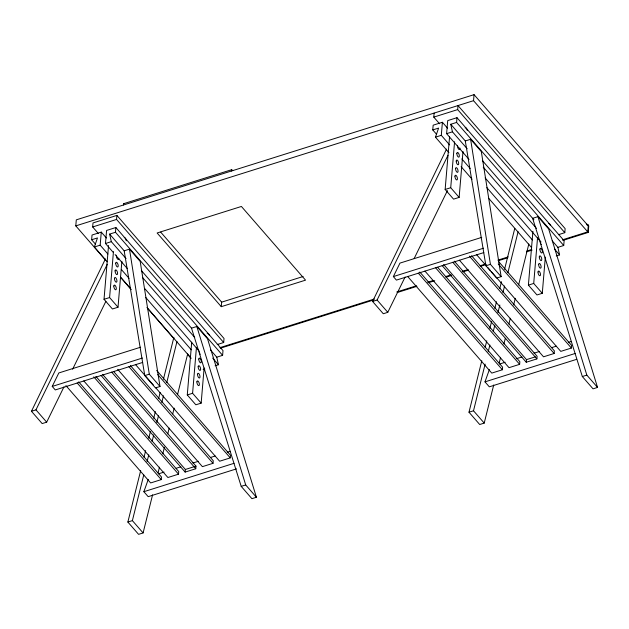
<?xml version="1.0" encoding="UTF-8"?>
<svg xmlns="http://www.w3.org/2000/svg" width="629" height="629" viewBox="0 0 629 629"><rect width="100%" height="100%" fill="white"/><g stroke="black" fill="none" stroke-linecap="round" stroke-linejoin="round"><path stroke-width="0.94" d="M105.468 259.974L75.787 225.882L76.298 219.851L474.054 94.649L588.241 225.835L587.738 231.865L562.468 239.814M98.439 233.595L92.667 226.959L93.006 222.925L116.892 215.409L224.026 338.481L223.68 342.514L217.249 344.543M95.49 244.186L91.637 239.767L92.038 235.018L101.277 232.109L106.411 238.006M107.881 254.014L100.176 245.168L101.277 232.109M113.189 252.339L105.491 243.502L106.584 230.442L115.878 227.517L223.004 350.589L222.611 355.338L216.769 357.178L210.448 349.913M121.877 261.279L118.016 307.227L112.442 308.981L104.021 299.31L108.542 245.538M118.016 307.227L109.595 297.556L113.456 251.608M222.611 355.338L115.477 232.266L115.878 227.517M223.68 342.514L116.554 219.442L116.892 215.409M123.488 204.991L123.638 203.544L124.196 203.592M65.911 385.601L150.645 482.946L161.26 479.605L161.48 476.994L78.672 381.858M83.799 380.907L167.896 477.513L178.51 474.172L178.73 471.561L95.922 376.425M204.118 367.934L201.162 403.134L195.847 404.801L187.277 394.957L191.711 342.16M113.818 371.731L195.989 466.128L195.768 468.739L185.146 472.088L185.366 469.47L102.558 374.341M201.162 403.134L192.592 393.282L196.445 347.334M231.354 171.041L231.59 169.492L232.754 170.648M221.274 306.677L157.132 232.989L241.402 206.461L305.545 280.149L221.274 306.677L221.652 302.156L160.717 232.148M117.662 369.309L202.404 466.655L213.019 463.314L213.239 460.703L130.423 365.567M155.457 387.472L219.655 461.222L230.269 457.881L230.489 455.27L156.668 370.457M439.561 123.756L433.79 117.12L434.128 113.086M436.612 134.347L432.76 129.928L433.161 125.179L442.399 122.27L447.534 128.167M449.641 144.914L441.306 135.329L442.399 122.27M469.061 159.452L446.614 133.662L447.706 120.603L457 117.678L564.127 240.75L563.733 245.499L557.892 247.339L552.199 240.805M462.999 151.44L459.139 197.388L453.564 199.141L445.143 189.471L449.578 136.674M459.139 197.388L450.718 187.717L454.578 141.769M563.733 245.499L456.599 122.427L457 117.678M564.803 232.675L457.676 109.603L458.014 105.57L565.149 228.642L564.803 232.675L558.379 234.703M562.955 240.372L588.225 232.423L473.543 100.679L474.054 94.649M407.671 276.493L491.768 373.107L502.382 369.766L502.602 367.155L419.795 272.019M424.929 271.068L509.018 367.674L519.64 364.333L519.853 361.722L437.69 267.325M545.319 257.119L542.284 293.295L536.977 294.962L528.399 285.118L532.92 231.346M454.295 261.161L537.111 356.289L536.891 358.9L526.269 362.241L526.489 359.631L443.681 264.502M542.284 293.295L533.714 283.443L537.567 237.495M459.429 260.202L543.527 356.816L554.141 353.474L554.361 350.864L471.546 255.728M491.446 271.736L560.777 351.383L571.391 348.041L571.612 345.431L498.427 261.357M588.225 232.423L588.728 226.393A2.925 1.903 -41 0 0 587.887 224.907M152.588 494.826L143.09 532.928L138.584 534.351L127.868 522.046L140.676 470.618M143.994 457.291L145.653 450.623M148.743 438.24L150.402 431.573M153.72 418.246L155.379 411.578M158.705 398.243L160.128 392.527M163.446 379.201L173.879 337.293M143.09 532.928L132.381 520.623L143.766 474.895M147.092 461.56L148.751 454.893M152.076 441.55L153.735 434.883M156.818 422.499L158.477 415.832M161.802 402.489L163.461 395.822M166.787 382.487L176.985 341.523M158.044 472.914L159.467 467.198M162.785 453.863L164.444 447.188M167.77 433.853L169.193 428.137M172.755 413.843L174.178 408.127M177.496 394.792L187.701 353.828M493.71 384.987L484.22 423.089L479.707 424.512L468.99 412.207L481.798 360.779M485.116 347.444L486.783 340.784M489.865 328.401L491.524 321.733M494.842 308.399L496.501 301.739M499.827 288.404L501.486 281.737M504.568 269.361L514.766 228.406M484.22 423.089L473.503 410.784L485.132 364.105M488.214 351.721L489.873 345.046M493.199 331.711L494.858 325.044M497.94 312.66L499.843 305.034M502.925 292.65L504.584 285.983M507.91 272.648L518.107 231.684M499.167 363.075L500.59 357.358M503.908 344.016L505.331 338.3M508.892 324.014L510.316 318.298M513.634 304.963L515.3 298.288M518.618 284.953L528.824 243.989M107.174 261.75L94.342 247.008L97.479 237.927L91.637 239.767M448.933 152.643L435.465 137.169L438.602 128.088L432.76 129.928M236.512 468.864L148.192 496.666L143.868 491.697L148.263 479.408M576.699 359.316L489.315 386.827L484.99 381.858L489.386 369.569M63.961 386.89L46.672 422.161L42.167 423.584L31.45 411.28L105.428 258.944M405.084 277.043L387.794 312.322L383.289 313.745L372.572 301.44L446.551 149.104M31.45 411.28L35.963 409.856L107.268 264.337M142.681 362.43L55.289 389.941L52.231 386.426L58.827 372.95L140.621 347.208M72.602 369.247L105.876 301.338M372.572 301.44L377.086 300.017L447.958 155.379M483.803 252.591L396.412 280.102L393.353 276.587L399.95 263.111L481.743 237.369M414.157 258.527L447.431 190.618M123.591 203.71L231.456 169.759M75.787 225.882L473.543 100.679M433.79 117.12L457.676 109.603M92.667 226.959L116.554 219.442M467.205 148.774L452.448 131.823L450.757 124.267L456.599 122.427M126.083 258.613L111.325 241.662L109.635 234.106L115.477 232.266M435.465 137.169L441.306 135.329M446.614 133.662L452.448 131.823M94.342 247.008L100.176 245.168M105.491 243.502L111.325 241.662M465.295 140.967L470.61 139.292L481.319 151.605L501.132 276.65L496.619 278.073L485.91 265.768L465.295 140.967L450.757 124.267M124.172 250.806L129.488 249.131L140.196 261.444L160.01 386.489L155.497 387.912L144.78 375.607L124.172 250.806L109.635 234.106M445.143 189.471L450.718 187.717M104.021 299.31L109.595 297.556M221.652 302.156L303.115 276.508M537.944 216.659L532.637 218.326L582.328 376.527L593.037 388.84L597.55 387.417L548.661 228.964L537.944 216.659L586.833 375.112L597.55 387.417M191.515 328.165L196.822 326.498L207.539 338.803L256.428 497.256L251.914 498.679L241.206 486.374L191.515 328.165L141.321 270.509M393.353 276.587L483.528 248.203M52.231 386.426L142.406 358.043M219.93 347.64L374.349 299.027M396.813 291.958L416.469 285.77M427.696 282.24L433.31 280.471M445.481 276.642L451.095 274.873M462.323 271.335L467.937 269.574M480.108 265.737L485.722 263.976M497.893 260.147L508.185 256.899M526.905 251.01L531.584 249.54M220.417 348.199L373.901 299.884M397.3 292.516L416.948 286.329M428.184 282.798L434.733 280.731M445.969 277.2L451.583 275.431M462.81 271.893L468.424 270.132M480.595 266.295L486.209 264.534M498.372 260.705L507.737 257.756M526.449 251.867L532.071 250.098M485.91 265.768L490.416 264.345L501.132 276.65M144.78 375.607L149.293 374.184L160.01 386.489M556.248 255.948L559.582 254.894L557.892 247.339M203.143 369.553L204.81 369.034M215.126 365.787L218.46 364.734L216.769 357.178M528.399 285.118L533.714 283.443M187.277 394.957L192.592 393.282M499.623 364.01L505.197 362.257M516.354 358.742L521.928 356.989M534.013 353.183L539.588 351.43M551.672 347.625L556.319 346.162M568.404 342.365L571.187 341.484M158.5 473.849L164.075 472.096M176.159 468.291L180.806 466.828M192.891 463.023L198.465 461.269M210.55 457.464L215.197 456.001M227.281 452.204L230.065 451.323M526.489 359.631L535.342 356.847M185.366 469.47L195.989 466.128M484.99 381.858L575.165 353.474M143.868 491.697L234.043 463.314M468.99 412.207L473.503 410.784M582.328 376.527L586.833 375.112M127.868 522.046L132.381 520.623M241.206 486.374L245.711 484.951L256.428 497.256M482.443 160.662L533.895 219.773M483.245 167.196L536.49 228.366M554.448 248.998L559.582 254.894M485.101 177.881L540.909 241.992M461.828 158.917L470.17 168.493M486.846 187.654L532.393 239.979M461.12 166.646L472.033 179.179M488.709 198.339L531.686 247.716M498.215 263.968L571.391 348.041M476.68 254.776L486.311 265.839M487.593 267.309L490.164 270.258M469.407 256.129L554.141 353.474M452.794 262.293L536.891 358.9M442.179 265.635L526.269 362.241M435.543 267.726L519.64 364.333M418.293 273.151L502.382 369.766M377.086 300.017L387.794 312.322M142.759 277.774L194.723 337.466M212.688 358.105L218.46 364.734M115.107 254.556L127.302 268.559M144.623 288.452L199.149 351.1M121.35 269.487L129.047 278.332M145.724 297.493L191.271 349.818M120.642 277.224L130.266 288.279M146.942 307.439L191.208 358.294M120.949 277.759L131.272 289.615M148.043 308.886L173.848 338.536M187.395 354.096L190.469 357.618M157.73 374.546L230.269 457.881M135.557 364.616L153.531 385.262M128.921 366.699L213.019 463.314M111.671 372.132L195.768 468.739M101.057 375.474L185.146 472.088M93.776 376.826L178.51 474.172M77.17 382.99L161.26 479.605M35.963 409.856L46.672 422.161M196.822 326.498L245.711 484.951M470.61 139.292L490.416 264.345M129.488 249.131L149.293 374.184M586.715 224.836A2.925 1.903 -41 0 1 587.628 224.828M586.55 224.238A2.925 1.903 -41 0 1 588.241 225.835M207.185 333.802A2.453 1.038 72.5 0 1 209.3 335.304M200.211 354.331A2.453 1.038 72.5 0 1 199.936 353.805M199.708 353.207A2.453 1.038 72.5 0 1 199.456 351.988M118.842 258.448A2.453 1.038 72.5 0 1 117.293 258.739A2.453 1.038 72.5 0 1 116.475 255.193M124.243 237.581A2.453 1.038 72.5 0 1 125.973 239.57M126.138 240.192A2.453 1.038 72.5 0 1 126.217 240.789M548.464 223.649A2.453 1.038 72.5 0 1 550.422 225.465M541.333 244.492A2.453 1.038 72.5 0 1 541.058 243.958M540.665 242.755A2.453 1.038 72.5 0 1 540.665 241.166M459.964 148.067A2.453 1.038 72.5 0 1 458.58 149.104A2.453 1.038 72.5 0 1 457.598 145.354M465.138 127.915A2.453 1.038 72.5 0 1 466.867 129.142M467.095 129.731A2.453 1.038 72.5 0 1 467.261 130.352M196.908 381.842A2.453 1.038 72.5 0 0 198.607 385.601A2.453 1.038 72.5 0 0 198.882 382.306A2.453 1.038 72.5 0 0 196.908 381.842M197.545 374.247A2.453 1.038 72.5 0 0 199.244 377.998A2.453 1.038 72.5 0 0 199.519 374.711A2.453 1.038 72.5 0 0 197.545 374.247M115.115 270.832A2.453 1.038 72.5 0 0 116.813 274.582A2.453 1.038 72.5 0 0 117.088 271.296A2.453 1.038 72.5 0 0 115.115 270.832M115.752 263.237A2.453 1.038 72.5 0 0 117.45 266.987A2.453 1.038 72.5 0 0 117.725 263.7A2.453 1.038 72.5 0 0 115.752 263.237M198.182 366.652A2.453 1.038 72.5 0 0 199.88 370.402A2.453 1.038 72.5 0 0 200.156 367.116A2.453 1.038 72.5 0 0 198.182 366.652M114.478 278.427A2.453 1.038 72.5 0 0 116.176 282.185A2.453 1.038 72.5 0 0 116.451 278.891A2.453 1.038 72.5 0 0 114.478 278.427M113.841 286.03A2.453 1.038 72.5 0 0 115.539 289.78A2.453 1.038 72.5 0 0 115.815 286.494A2.453 1.038 72.5 0 0 113.841 286.03M198.819 359.049A2.453 1.038 72.5 0 0 200.517 362.807A2.453 1.038 72.5 0 0 200.793 359.513A2.453 1.038 72.5 0 0 198.819 359.049M538.031 272.003A2.453 1.038 72.5 0 0 539.729 275.761A2.453 1.038 72.5 0 0 540.004 272.467A2.453 1.038 72.5 0 0 538.031 272.003M538.668 264.408A2.453 1.038 72.5 0 0 540.366 268.158A2.453 1.038 72.5 0 0 540.641 264.872A2.453 1.038 72.5 0 0 538.668 264.408M456.237 160.993A2.453 1.038 72.5 0 0 457.936 164.743A2.453 1.038 72.5 0 0 458.211 161.456A2.453 1.038 72.5 0 0 456.237 160.993M456.874 153.397A2.453 1.038 72.5 0 0 458.572 157.148A2.453 1.038 72.5 0 0 458.848 153.861A2.453 1.038 72.5 0 0 456.874 153.397M539.305 256.813A2.453 1.038 72.5 0 0 541.003 260.563A2.453 1.038 72.5 0 0 541.278 257.277A2.453 1.038 72.5 0 0 539.305 256.813M455.6 168.588A2.453 1.038 72.5 0 0 457.299 172.346A2.453 1.038 72.5 0 0 457.574 169.052A2.453 1.038 72.5 0 0 455.6 168.588M454.964 176.191A2.453 1.038 72.5 0 0 456.662 179.941A2.453 1.038 72.5 0 0 456.937 176.655A2.453 1.038 72.5 0 0 454.964 176.191M539.941 249.21A2.453 1.038 72.5 0 0 541.64 252.968A2.453 1.038 72.5 0 0 541.915 249.674A2.453 1.038 72.5 0 0 539.941 249.21"/></g></svg>
